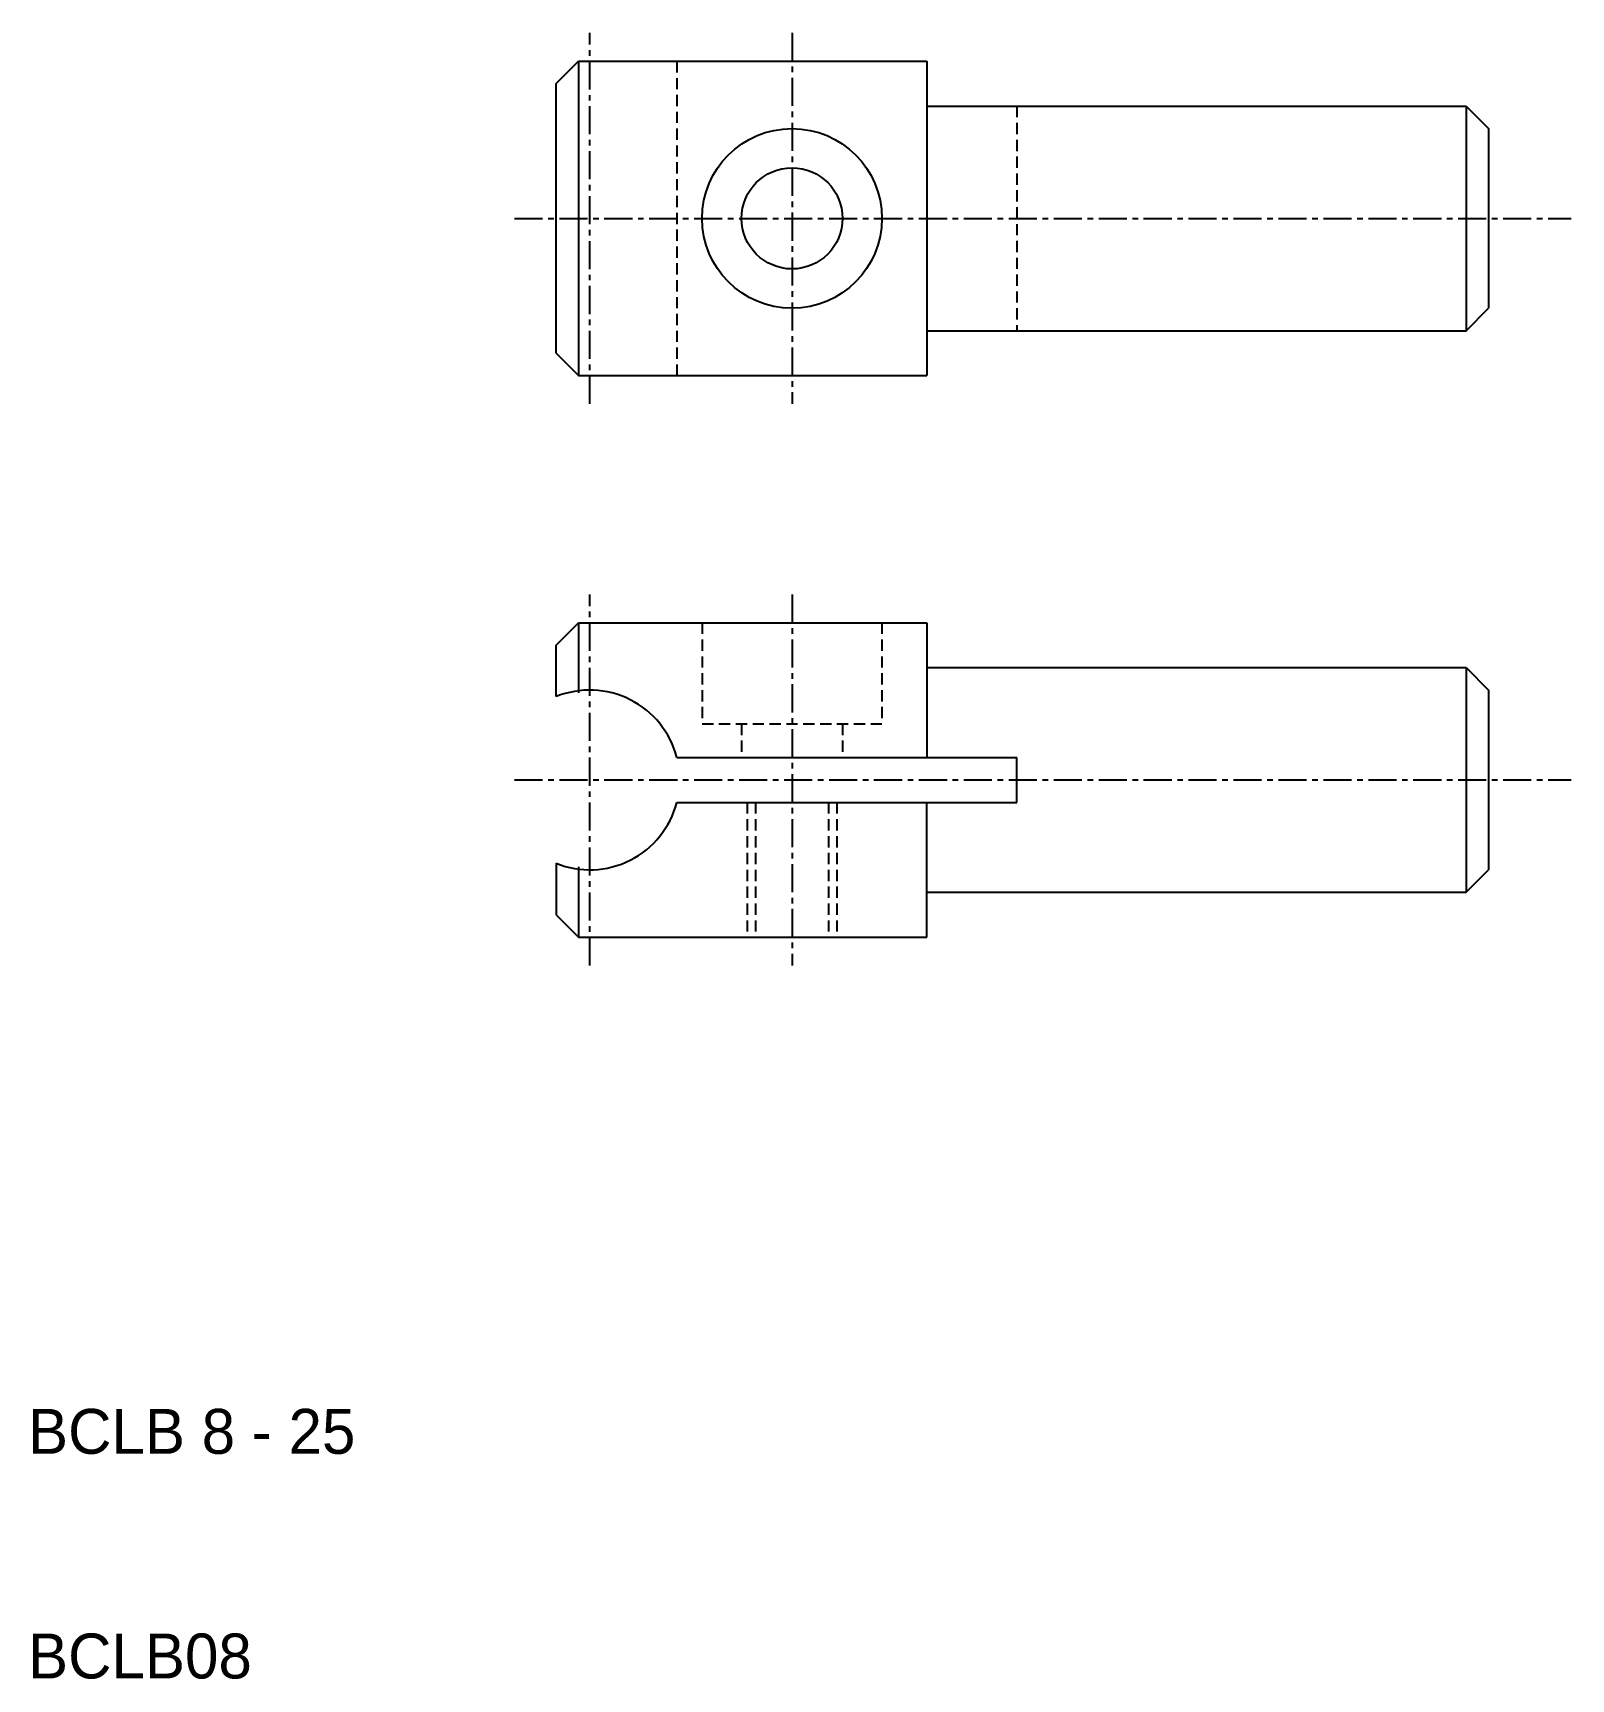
# Model space of a CAD drawing. Extents: x 74.2 to 142.6, y 124.7 to 198.
import ezdxf

# ---------------------------------------------------------------- set-up
doc = ezdxf.new("R2010")
doc.units = 0
doc.linetypes.add('CENTER', pattern=[2, 1.25, -0.25, 0.25, -0.25])
doc.linetypes.add('DASHED', pattern=[0.75, 0.5, -0.25])
doc.layers.get('0').update_dxf_attribs({"linetype": 'CONTINUOUS'})
doc.layers.add('CENTER', color=1, linetype='CENTER')

msp = doc.modelspace()

# ---------------------------------------------------------------- linework, layer by layer
at = {"color": 7, "linetype": 'CONTINUOUS'}
for p, q in [((97.451, 195.777), (98.451, 196.777)), ((98.451, 196.777), (113.951, 196.777)), ((98.451, 196.777), (98.451, 182.777)), ((113.951, 196.777), (113.951, 182.777)), ((97.451, 183.777), (97.451, 195.777)), ((113.951, 194.777), (137.951, 194.777)), ((137.951, 194.777), (137.951, 184.777)), ((137.951, 194.777), (138.951, 193.777)), ((138.951, 193.777), (138.951, 185.777)), ((137.951, 184.777), (138.951, 185.777)), ((113.951, 184.777), (137.951, 184.777)), ((97.451, 183.777), (98.451, 182.777)), ((98.451, 182.777), (113.951, 182.777)), ((97.451, 170.777), (98.451, 171.777)), ((98.451, 171.777), (98.451, 168.65)), ((98.451, 171.777), (113.951, 171.777)), ((113.951, 171.777), (113.951, 165.777)), ((97.451, 168.485), (97.451, 170.777)), ((113.951, 169.777), (137.951, 169.777)), ((137.951, 169.777), (137.951, 159.777)), ((137.951, 169.777), (138.951, 168.777)), ((137.951, 169.777), (137.951, 159.777)), ((138.951, 168.777), (138.951, 160.777)), ((138.951, 168.777), (138.951, 160.777)), ((102.824, 165.777), (117.951, 165.777)), ((117.951, 163.777), (117.951, 165.777)), ((102.824, 163.777), (117.951, 163.777)), ((113.951, 157.777), (113.951, 163.777)), ((97.451, 161.069), (97.451, 158.777)), ((98.451, 160.904), (98.451, 157.777)), ((137.951, 159.777), (138.951, 160.777)), ((113.951, 159.777), (137.951, 159.777)), ((97.451, 158.777), (98.451, 157.777)), ((98.451, 157.777), (113.951, 157.777))]:
    msp.add_line(p, q, dxfattribs=at)
at = {"color": 3, "linetype": 'DASHED'}
for p, q in [((102.824, 196.777), (102.824, 182.777)), ((117.951, 194.777), (117.951, 184.777)), ((103.951, 171.777), (103.951, 167.277)), ((111.951, 171.777), (111.951, 167.277)), ((103.951, 167.277), (111.951, 167.277)), ((105.701, 167.277), (105.701, 165.777)), ((110.201, 167.277), (110.201, 165.777)), ((105.951, 163.777), (105.951, 157.777)), ((106.33, 163.777), (106.33, 157.777)), ((109.572, 163.777), (109.572, 157.777)), ((109.951, 163.777), (109.951, 157.777))]:
    msp.add_line(p, q, dxfattribs=at)
at = {"color": 7, "linetype": 'CONTINUOUS'}
for radius in [4, 2.25]:
    msp.add_circle((107.951, 189.777), radius, dxfattribs=at)
for start, end in [(14.47751, 112.02431), (247.97569, 345.52249)]:
    msp.add_arc((98.951, 164.777), 4, start, end, dxfattribs=at)
at = {"layer": 'CENTER', "color": 1, "linetype": 'CENTER'}
for p, q in [((98.951, 181.52), (98.951, 198.034)), ((107.951, 198.034), (107.951, 181.52)), ((95.598, 189.777), (142.619, 189.777)), ((98.951, 156.52), (98.951, 173.034)), ((107.951, 173.034), (107.951, 156.52)), ((95.598, 164.777), (142.619, 164.777))]:
    msp.add_line(p, q, dxfattribs=at)

# ---------------------------------------------------------------- texts
at = {"color": 7, "linetype": 'CONTINUOUS'}
for s, p in [('BCLB 8 - 25', (73.951, 134.777)), ('BCLB08', (73.951, 124.777))]:
    msp.add_text(s, height=2, dxfattribs=at).set_placement(p)

doc.saveas('drawing.dxf')
